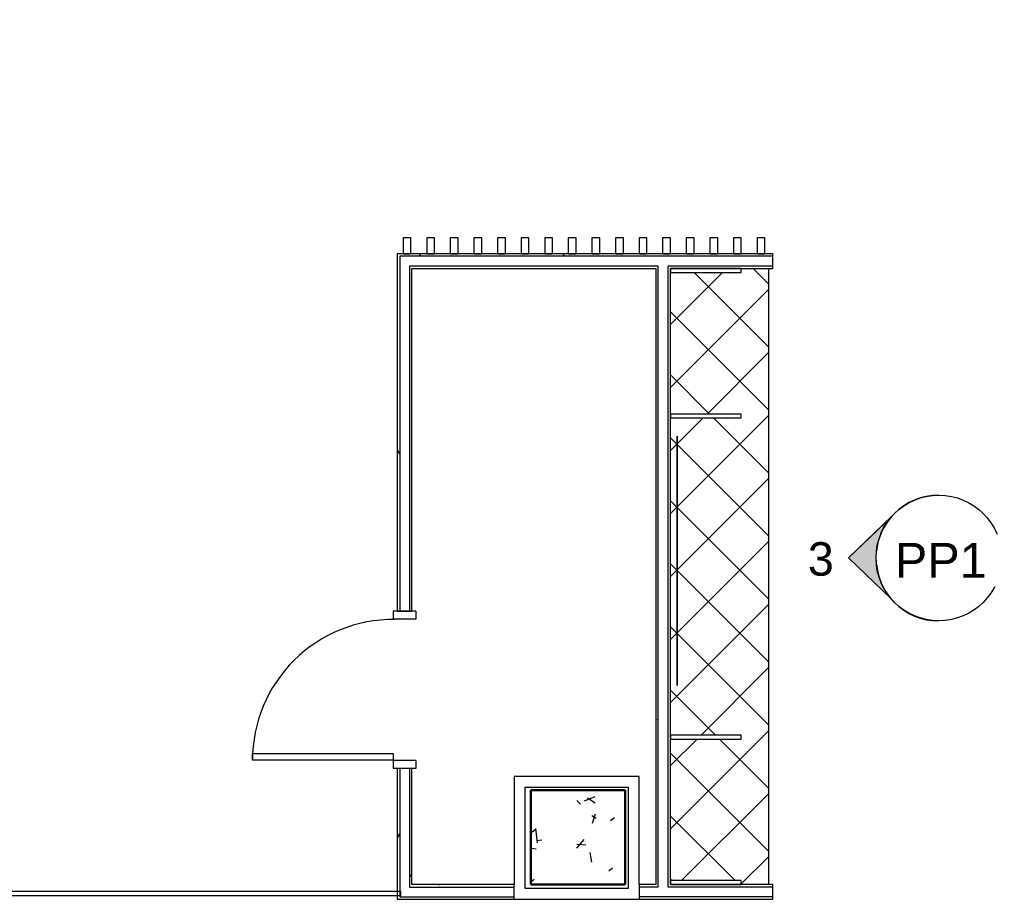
# Model space of a CAD drawing. Header units: inches. Extents: x 45807 to 48637, y -37659 to -35436.
# Drawn here: x 46047.4 to 46297.8, y -37404.6 to -37181 of the extents above; entities that cross this region are included whole.
import ezdxf

# ---------------------------------------------------------------- set-up
doc = ezdxf.new("R2010")
doc.units = ezdxf.units.IN
doc.header["$MEASUREMENT"] = 0
for name, color, linetype, lineweight in [('A-DOOR', 31, 'Continuous', 13), ('A-DOOR-FRAM', 31, 'Continuous', 20), ('A-GENM', 13, 'Continuous', 9), ('A-GLAZ-CURT', 52, 'Continuous', 9), ('A-WALL', 113, 'Continuous', 9), ('A-WALL-PATT', 111, 'Continuous', 13), ('G-ANNO-SYMB', 111, 'Continuous', 9), ('I-WALL', 2, 'Continuous', 9), ('Q-CASE', 31, 'Continuous', 9), ('S-COLS', 52, 'Continuous', 9)]:
    doc.layers.add(name, color=color, linetype=linetype, lineweight=lineweight)
doc.styles.add('Arial', font='arial.ttf', dxfattribs={"height": 8.851796})
doc.styles.add('Swis721 Lt BT', font='swissl.ttf', dxfattribs={"height": 8.514638})
pattern_1 = [(0, (0, 0), (30.72, 7.68), [1.267, -21.773, 1.267, -21.773, -122.88]), (0, (0, 0), (30.72, 7.68), [-46.08, 1.267, -44.813, 1.267, -21.773, -53.76]), (0, (0, 0), (30.72, 7.68), [-115.2, 1.267, -14.093, 1.267, -37.133]), (120, (11.52, 3.84), (-22.0110751, 22.7643004), [1.267, -21.773, 1.267, -21.773, -122.88]), (120, (11.52, 3.84), (-22.0110751, 22.7643004), [-46.08, 1.267, -44.813, 1.267, -21.773, -53.76]), (120, (11.52, 3.84), (-22.0110751, 22.7643004), [-115.2, 1.267, -14.093, 1.267, -37.133]), (240, (15.36, 19.2), (-8.7089249, -30.4443004), [1.267, -21.773, 1.267, -21.773, -122.88]), (240, (15.36, 19.2), (-8.7089249, -30.4443004), [-46.08, 1.267, -44.813, 1.267, -21.773, -53.76]), (240, (15.36, 19.2), (-8.7089249, -30.4443004), [-115.2, 1.267, -14.093, 1.267, -37.133])]

# ---------------------------------------------------------------- blocks, each defined once
blk = doc.blocks.new('Concrete-Rectangular-Column - 24 x 24-V4-FIRST FLOOR CONSTRUCTION')
at = {"layer": 'S-COLS'}
h = blk.add_hatch(dxfattribs=at)
h.set_pattern_fill('FP2_6', color=256, style=0, pattern_type=2)
h.set_pattern_definition([(50, (-46189.434, 37388.848), (27.5427005, -2.409921), [2.88, -31.68]), (355, (-46189.434, 37388.848), (-5.327844, 28.884266), [2.304, -25.344]), (100.451, (-46187.138, 37388.647), (22.215316, 26.47393), [2.448, -26.924]), (46.184, (-46189.434, 37396.528), (40.981875, -6.356422), [4.32, -47.52]), (96.636, (-46186.018, 37395.998), (35.890748, 37.40619), [3.671, -40.386]), (351.184, (-46189.434, 37396.53), (35.890973, 37.406216), [3.456, -38.016]), (21, (-46185.594, 37394.608), (22.921036, -15.4607306), [2.88, -31.68]), (326, (-46185.594, 37394.608), (9.343532, 27.845738), [2.304, -25.344]), (71.451, (-46183.683, 37393.32), (32.264769, 12.384422), [2.448, -26.924]), (37.5, (-46189.434, 37388.848), (0.466855, 12.782707), [1.267, -23.77, 1.267, -24.461, -25.44]), (37.5, (-46189.434, 37388.848), (0.466855, 12.782707), [-50.765, 1.267, -24.173]), (7.5, (-46189.434, 37388.848), (10.1015895, 15.1450904), [1.267, -13.402, 1.267, -23.194, -9.696]), (7.5, (-46189.434, 37388.848), (10.1015895, 15.1450904), [-39.13, 1.267, -8.429]), (327.5, (-46197.997, 37388.848), (20.4991609, -0.8657796), [1.267, -8.333, 1.267, -28.685, -39.744]), (327.5, (-46197.997, 37388.848), (20.4991609, -0.8657796), [-39.552, 1.267, -38.477]), (317.5, (-46201.837, 37388.848), (22.3947794, 3.844288), [1.267, -11.213, 1.267, -18.624, -28.224]), (317.5, (-46201.837, 37388.848), (22.3947794, 3.844288), [-32.371, 1.267, -26.957])])
h.paths.add_polyline_path([(-12, -12), (12, -12), (12, 12), (-12, 12), (-12, -3.95)], flags=0)
at = {"layer": 'S-COLS', "lineweight": 30}
for p, q in [((12, 12), (-12, 12)), ((-12, 12), (-12, -12)), ((12, -12), (12, 12)), ((-12, -12), (12, -12))]:
    blk.add_line(p, q, dxfattribs=at)
blk = doc.blocks.new('Single Flush - OTJ_SOLIDFLUSH_ALUM-5414542-FIRST FLOOR CONSTRUCTION')
at = {"layer": 'A-DOOR', "lineweight": 20}
for p, q in [((16.15625, -2.875), (17.90625, -2.875)), ((16.15625, -38.6875), (16.15625, -2.875)), ((17.90625, -2.875), (17.90625, -38.6875)), ((17.90625, -38.6875), (16.15625, -38.6875))]:
    blk.add_line(p, q, dxfattribs=at)
at = {"layer": 'A-DOOR', "lineweight": 9}
blk.add_arc((17.90625, -2.875), 35.8125, 179.5, 270, dxfattribs=at)
at = {"layer": 'A-DOOR-FRAM'}
for p, q in [((-20, 2.875), (-20, -2.875)), ((-20, 2.875), (-18, 2.875)), ((-18, 2.875), (-18, -2.875)), ((18.000004, 2.875), (18.000004, -2.875)), ((18.000004, 2.875), (20.000004, 2.875)), ((20.000004, 2.875), (20.000004, -2.875)), ((-20, -2.875), (-18, -2.875)), ((18.000004, -2.875), (20.000004, -2.875))]:
    blk.add_line(p, q, dxfattribs=at)
blk = doc.blocks.new('Casework 5 - Casework 2-4889040-FIRST FLOOR CONSTRUCTION')
at = {"layer": 'Q-CASE'}
h = blk.add_hatch(dxfattribs=at)
h.set_pattern_fill('FP2_20', color=256, style=0, pattern_type=2)
h.set_pattern_definition([(45, (0, 0), (-8.012227, 8.012227), []), (135, (0, 0), (-8.012227, -8.012227), [])])
h.paths.add_polyline_path([(46237.93, -37400.85), (46237.93, -37244.22), (46230.93, -37244.22), (46230.93, -37245.22), (46212.93, -37245.22), (46212.93, -37281.22), (46230.93, -37281.22), (46230.93, -37282.22), (46212.93, -37282.22), (46212.93, -37362.85), (46230.93, -37362.85), (46230.93, -37363.85), (46212.93, -37363.85), (46212.93, -37399.85), (46230.93, -37399.85), (46230.93, -37400.85)], flags=0)
blk.add_line((46237.93, -37400.85), (46237.93, -37244.22), dxfattribs=at)
blk = doc.blocks.new('Casework 8 - Casework 8-5021355-FIRST FLOOR CONSTRUCTION')
at = {"layer": 'Q-CASE', "lineweight": 20}
for p, q in [((46230.93, -37244.22), (46212.93, -37244.22)), ((46212.93, -37244.22), (46212.93, -37245.22)), ((46212.93, -37245.22), (46230.93, -37245.22)), ((46230.93, -37245.22), (46230.93, -37244.22)), ((46230.93, -37281.22), (46212.93, -37281.22)), ((46212.93, -37281.22), (46212.93, -37282.22)), ((46212.93, -37282.22), (46230.93, -37282.22)), ((46230.93, -37282.22), (46230.93, -37281.22)), ((46230.93, -37362.85), (46212.93, -37362.85)), ((46212.93, -37362.85), (46212.93, -37363.85)), ((46230.93, -37363.85), (46230.93, -37362.85)), ((46212.93, -37363.85), (46230.93, -37363.85)), ((46230.93, -37399.85), (46212.93, -37399.85)), ((46212.93, -37399.85), (46212.93, -37400.85)), ((46230.93, -37400.85), (46230.93, -37399.85)), ((46212.93, -37400.85), (46230.93, -37400.85))]:
    blk.add_line(p, q, dxfattribs=at)
blk = doc.blocks.new('Casework 9 - Casework 9-5022409-FIRST FLOOR CONSTRUCTION')
at = {"layer": 'Q-CASE', "lineweight": 20}
for p, q in [((46146.93, -36985.35), (46144.93, -36985.35)), ((46144.93, -36985.35), (46144.93, -36989.35)), ((46146.93, -36989.35), (46146.93, -36985.35)), ((46152.93, -36985.35), (46150.93, -36985.35)), ((46150.93, -36985.35), (46150.93, -36989.35)), ((46152.93, -36989.35), (46152.93, -36985.35)), ((46158.93, -36985.35), (46156.93, -36985.35)), ((46156.93, -36985.35), (46156.93, -36989.35)), ((46158.93, -36989.35), (46158.93, -36985.35)), ((46200.93, -36985.35), (46198.93, -36985.35)), ((46198.93, -36985.35), (46198.93, -36989.35)), ((46200.93, -36989.35), (46200.93, -36985.35)), ((46206.93, -36985.35), (46204.93, -36985.35)), ((46204.93, -36985.35), (46204.93, -36989.35)), ((46206.93, -36989.35), (46206.93, -36985.35)), ((46212.93, -36985.35), (46210.93, -36985.35)), ((46210.93, -36985.35), (46210.93, -36989.35)), ((46212.93, -36989.35), (46212.93, -36985.35)), ((46218.93, -36985.35), (46216.93, -36985.35)), ((46216.93, -36985.35), (46216.93, -36989.35)), ((46218.93, -36989.35), (46218.93, -36985.35)), ((46224.93, -36985.35), (46222.93, -36985.35)), ((46222.93, -36985.35), (46222.93, -36989.35)), ((46224.93, -36989.35), (46224.93, -36985.35)), ((46230.93, -36985.35), (46228.93, -36985.35)), ((46228.93, -36985.35), (46228.93, -36989.35)), ((46230.93, -36989.35), (46230.93, -36985.35)), ((46236.93, -36985.35), (46234.93, -36985.35)), ((46234.93, -36985.35), (46234.93, -36989.35)), ((46236.93, -36989.35), (46236.93, -36985.35)), ((46144.93, -36989.35), (46146.93, -36989.35)), ((46150.93, -36989.35), (46152.93, -36989.35)), ((46156.93, -36989.35), (46158.93, -36989.35)), ((46198.93, -36989.35), (46200.93, -36989.35)), ((46204.93, -36989.35), (46206.93, -36989.35)), ((46210.93, -36989.35), (46212.93, -36989.35)), ((46216.93, -36989.35), (46218.93, -36989.35)), ((46222.93, -36989.35), (46224.93, -36989.35)), ((46228.93, -36989.35), (46230.93, -36989.35)), ((46234.93, -36989.35), (46236.93, -36989.35)), ((46146.93, -37236.47), (46144.93, -37236.47)), ((46144.93, -37236.47), (46144.93, -37240.47)), ((46146.93, -37240.47), (46146.93, -37236.47)), ((46152.93, -37236.47), (46150.93, -37236.47)), ((46150.93, -37236.47), (46150.93, -37240.47)), ((46152.93, -37240.47), (46152.93, -37236.47)), ((46158.93, -37236.47), (46156.93, -37236.47)), ((46156.93, -37236.47), (46156.93, -37240.47)), ((46158.93, -37240.47), (46158.93, -37236.47)), ((46164.93, -37236.47), (46162.93, -37236.47)), ((46162.93, -37236.47), (46162.93, -37240.47)), ((46164.93, -37240.47), (46164.93, -37236.47)), ((46170.93, -37236.47), (46168.93, -37236.47)), ((46168.93, -37236.47), (46168.93, -37240.47)), ((46170.93, -37240.47), (46170.93, -37236.47)), ((46176.93, -37236.47), (46174.93, -37236.47)), ((46174.93, -37236.47), (46174.93, -37240.47)), ((46176.93, -37240.47), (46176.93, -37236.47)), ((46182.93, -37236.47), (46180.93, -37236.47)), ((46180.93, -37236.47), (46180.93, -37240.47)), ((46182.93, -37240.47), (46182.93, -37236.47)), ((46188.93, -37236.47), (46186.93, -37236.47)), ((46186.93, -37236.47), (46186.93, -37240.47)), ((46188.93, -37240.47), (46188.93, -37236.47)), ((46194.93, -37236.47), (46192.93, -37236.47)), ((46192.93, -37236.47), (46192.93, -37240.47)), ((46194.93, -37240.47), (46194.93, -37236.47)), ((46200.93, -37236.47), (46198.93, -37236.47)), ((46198.93, -37236.47), (46198.93, -37240.47)), ((46200.93, -37240.47), (46200.93, -37236.47)), ((46206.93, -37236.47), (46204.93, -37236.47)), ((46204.93, -37236.47), (46204.93, -37240.47)), ((46206.93, -37240.47), (46206.93, -37236.47)), ((46212.93, -37236.47), (46210.93, -37236.47)), ((46210.93, -37236.47), (46210.93, -37240.47)), ((46212.93, -37240.47), (46212.93, -37236.47)), ((46218.93, -37236.47), (46216.93, -37236.47)), ((46216.93, -37236.47), (46216.93, -37240.47)), ((46218.93, -37240.47), (46218.93, -37236.47)), ((46224.93, -37236.47), (46222.93, -37236.47)), ((46222.93, -37236.47), (46222.93, -37240.47)), ((46224.93, -37240.47), (46224.93, -37236.47)), ((46230.93, -37236.47), (46228.93, -37236.47)), ((46228.93, -37236.47), (46228.93, -37240.47)), ((46230.93, -37240.47), (46230.93, -37236.47)), ((46236.93, -37236.47), (46234.93, -37236.47)), ((46234.93, -37236.47), (46234.93, -37240.47)), ((46236.93, -37240.47), (46236.93, -37236.47)), ((46144.93, -37240.47), (46146.93, -37240.47)), ((46150.93, -37240.47), (46152.93, -37240.47)), ((46156.93, -37240.47), (46158.93, -37240.47)), ((46162.93, -37240.47), (46164.93, -37240.47)), ((46168.93, -37240.47), (46170.93, -37240.47)), ((46174.93, -37240.47), (46176.93, -37240.47)), ((46180.93, -37240.47), (46182.93, -37240.47)), ((46186.93, -37240.47), (46188.93, -37240.47)), ((46192.93, -37240.47), (46194.93, -37240.47)), ((46198.93, -37240.47), (46200.93, -37240.47)), ((46204.93, -37240.47), (46206.93, -37240.47)), ((46210.93, -37240.47), (46212.93, -37240.47)), ((46216.93, -37240.47), (46218.93, -37240.47)), ((46222.93, -37240.47), (46224.93, -37240.47)), ((46228.93, -37240.47), (46230.93, -37240.47)), ((46234.93, -37240.47), (46236.93, -37240.47))]:
    blk.add_line(p, q, dxfattribs=at)
blk = doc.blocks.new('System Panel - Glazed-5414488-FIRST FLOOR CONSTRUCTION')
at = {"layer": 'A-GLAZ-CURT', "lineweight": 13}
for p, q in [((149, 1.75), (-149, 1.75)), ((-149, 1.75), (-149, 0.75)), ((-149, 0.75), (149, 0.75)), ((149, 0.75), (149, 1.75))]:
    blk.add_line(p, q, dxfattribs=at)
blk = doc.blocks.new('Elevation - Filled Arrow 2-347888-FIRST FLOOR CONSTRUCTION')
at = {"layer": 'G-ANNO-SYMB'}
blk.add_circle((0, 0), 0.1664, dxfattribs=at)
blk = doc.blocks.new('Elevation - Filled Arrow-151867-FIRST FLOOR CONSTRUCTION')
at = {"layer": 'G-ANNO-SYMB'}
h = blk.add_hatch(color=256, dxfattribs=at)
edge = h.paths.add_edge_path(flags=0)
edge.add_line((0, 0.2393), (0.1103, 0.1247))
edge.add_arc((-0.0002, -0.0002), 0.1667, 48.498, 130.5571)
edge.add_line((-0.1085, 0.1265), (0, 0.2393))
for p, q in [((0, 0.2393), (-0.1085, 0.1265)), ((-0.1084, 0.1266), (0, 0.2393)), ((0, 0.2393), (-0.1084, 0.1266)), ((0, 0.2393), (0.11, 0.1249)), ((0.1103, 0.1247), (0, 0.2393))]:
    blk.add_line(p, q, dxfattribs=at)
blk.add_arc((-0.0002, -0.0002), 0.1667, 48.498, 130.5571, dxfattribs=at)
blk.add_ellipse((-0.0002, -0.0001), major_axis=(-0.1667, 0), ratio=0.999376, start_param=3.141593, end_param=6.283185, dxfattribs=at)

msp = doc.modelspace()

# ---------------------------------------------------------------- hatches: boundary and pattern name
at = {"layer": 'A-WALL-PATT', "lineweight": 9}
h = msp.add_hatch(dxfattribs=at)
h.set_pattern_fill('FP2_14', color=256, style=0, pattern_type=2)
h.set_pattern_definition(pattern_1)
h.paths.add_polyline_path([(46209.81, -37241.1), (46238.93, -37241.1), (46238.93, -37240.47), (46143.43, -37240.47), (46143.43, -37241.1), (46182.46, -37241.1)], flags=0)
h = msp.add_hatch(dxfattribs=at)
h.set_pattern_fill('FP2_14', color=256, style=0, pattern_type=2)
h.set_pattern_definition(pattern_1)
h.paths.add_polyline_path([(46143.43, -37404.6), (46144.06, -37404.6), (46144.05, -37403.6), (46143.43, -37403.6)], flags=0)
h.paths.add_polyline_path([(46144.06, -37402.6), (46144.06, -37371.35), (46143.43, -37371.35), (46143.43, -37402.6), (46144.03, -37402.6)], flags=0)
h.paths.add_polyline_path([(46144.06, -37331.35), (46144.06, -37241.1), (46143.43, -37241.1), (46143.43, -37331.35)], flags=0)
h = msp.add_hatch(dxfattribs=at)
h.set_pattern_fill('FP2_14', color=256, style=0, pattern_type=2)
h.set_pattern_definition(pattern_1)
h.paths.add_polyline_path([(46146.56, -37401.47), (46147.18, -37401.47), (46147.18, -37371.35), (46146.56, -37371.35), (46146.56, -37400.85)], flags=0)
h.paths.add_polyline_path([(46146.56, -37331.35), (46147.18, -37331.35), (46147.18, -37244.22), (46146.56, -37244.22), (46146.56, -37277.91)], flags=0)
h = msp.add_hatch(dxfattribs=at)
h.set_pattern_fill('FP2_14', color=256, style=0, pattern_type=2)
h.set_pattern_definition(pattern_1)
h.paths.add_polyline_path([(46209.81, -37400.85), (46209.81, -37244.22), (46209.18, -37244.22), (46209.18, -37400.85)], flags=0)
h = msp.add_hatch(dxfattribs=at)
h.set_pattern_fill('FP2_14', color=256, style=0, pattern_type=2)
h.set_pattern_definition(pattern_1)
h.paths.add_polyline_path([(46147.2, -37401.47), (46173.18, -37401.47), (46173.18, -37400.85), (46147.18, -37400.85), (46147.18, -37401.47)], flags=0)

# ---------------------------------------------------------------- linework, layer by layer
at = {"layer": 'A-GENM'}
for p, q in [((46214.59, -37286.87), (46214.59, -37350.23)), ((46214.59, -37350.23), (46214.59, -37286.87))]:
    msp.add_line(p, q, dxfattribs=at)
at = {"layer": 'A-WALL', "lineweight": 13}
for p, q in [((46238.93, -37241.1), (46144.06, -37241.1)), ((46144.06, -37241.1), (46144.06, -37331.35)), ((46209.81, -37243.6), (46146.56, -37243.6)), ((46146.56, -37243.6), (46146.56, -37331.35)), ((46209.81, -37401.47), (46209.81, -37243.6)), ((46212.31, -37401.47), (46212.31, -37243.6)), ((46238.93, -37243.6), (46212.31, -37243.6)), ((46144.06, -37371.35), (46144.06, -37403.97)), ((46146.56, -37371.35), (46146.56, -37401.47)), ((46146.56, -37401.47), (46173.18, -37401.47)), ((46173.18, -37404.6), (46173.18, -37400.85)), ((46204.93, -37400.85), (46204.93, -37404.6)), ((46209.81, -37401.47), (46204.93, -37401.47)), ((46238.93, -37401.47), (46212.31, -37401.47)), ((46144.06, -37403.97), (46173.18, -37403.97)), ((46238.93, -37403.97), (46204.93, -37403.97))]:
    msp.add_line(p, q, dxfattribs=at)
at = {"layer": 'I-WALL', "lineweight": 13}
for p, q in [((46238.93, -37240.47), (46143.43, -37240.47)), ((46143.43, -37240.47), (46143.43, -37331.35)), ((46238.93, -37244.22), (46238.93, -37240.47)), ((46147.18, -37244.22), (46209.18, -37244.22)), ((46147.18, -37331.35), (46147.18, -37244.22)), ((46209.18, -37244.22), (46209.18, -37400.85)), ((46212.93, -37400.85), (46212.93, -37244.22)), ((46212.93, -37244.22), (46238.93, -37244.22)), ((46143.43, -37331.35), (46147.18, -37331.35)), ((46147.18, -37371.35), (46143.43, -37371.35)), ((46143.43, -37371.35), (46143.43, -37404.6)), ((46147.18, -37400.85), (46147.18, -37371.35)), ((46204.93, -37373.35), (46173.18, -37373.35)), ((46173.18, -37373.35), (46173.18, -37400.85)), ((46204.93, -37400.85), (46204.93, -37373.35)), ((46175.93, -37376.1), (46202.18, -37376.1)), ((46175.93, -37401.85), (46175.93, -37376.1)), ((46202.18, -37376.1), (46202.18, -37401.85)), ((46173.18, -37400.85), (46147.18, -37400.85)), ((46202.18, -37401.85), (46175.93, -37401.85)), ((46209.18, -37400.85), (46204.93, -37400.85)), ((46238.93, -37400.85), (46212.93, -37400.85)), ((46238.93, -37404.6), (46238.93, -37400.85)), ((46143.43, -37404.6), (46238.93, -37404.6))]:
    msp.add_line(p, q, dxfattribs=at)

# ---------------------------------------------------------------- block references
at = {"layer": 'A-DOOR', "rotation": 270}
msp.add_blockref('Single Flush - OTJ_SOLIDFLUSH_ALUM-5414542-FIRST FLOOR CONSTRUCTION', (46145.31, -37351.35), dxfattribs=at)
at = {"layer": 'A-GLAZ-CURT'}
msp.add_blockref('System Panel - Glazed-5414488-FIRST FLOOR CONSTRUCTION', (45995.31, -37404.35), dxfattribs=at)
at = {"layer": 'G-ANNO-SYMB', "xscale": 95.99999999999994, "yscale": 95.99999999999994, "zscale": 95.99999999999994}
msp.add_blockref('Elevation - Filled Arrow 2-347888-FIRST FLOOR CONSTRUCTION', (46281.16, -37317.81), dxfattribs=at)
at = {"layer": 'Q-CASE'}
for name in ['Casework 9 - Casework 9-5022409-FIRST FLOOR CONSTRUCTION', 'Casework 5 - Casework 2-4889040-FIRST FLOOR CONSTRUCTION', 'Casework 8 - Casework 8-5021355-FIRST FLOOR CONSTRUCTION']:
    msp.add_blockref(name, (0, 0), dxfattribs=at)
at = {"layer": 'S-COLS'}
msp.add_blockref('Concrete-Rectangular-Column - 24 x 24-V4-FIRST FLOOR CONSTRUCTION', (46189.43, -37388.85), dxfattribs=at)

# ---------------------------------------------------------------- next in the draw order: texts
at = {"layer": 'G-ANNO-SYMB', "insert": (46281.66, -37313.99), "char_height": 8.852, "width": 27.864, "attachment_point": 2, "line_spacing_factor": 0.938532, "style": 'Arial', "bg_fill": 3, "box_fill_scale": 1.25, "bg_fill_color": 0, "bg_fill_transparency": 0}
msp.add_mtext('PP1', dxfattribs=at)

# ---------------------------------------------------------------- next in the draw order: block references
at = {"layer": 'G-ANNO-SYMB', "xscale": 95.99999999999994, "yscale": 95.99999999999994, "zscale": 95.99999999999994, "rotation": 90}
msp.add_blockref('Elevation - Filled Arrow-151867-FIRST FLOOR CONSTRUCTION', (46281.16, -37317.81), dxfattribs=at)

# ---------------------------------------------------------------- next in the draw order: texts
at = {"layer": 'G-ANNO-SYMB', "insert": (46251.15, -37313.81), "char_height": 8.51, "width": 7.56, "attachment_point": 2, "line_spacing_factor": 1.00667, "style": 'Swis721 Lt BT', "bg_fill": 3, "box_fill_scale": 1.25, "bg_fill_color": 0, "bg_fill_transparency": 0}
msp.add_mtext('3', dxfattribs=at)

doc.saveas('drawing.dxf')
